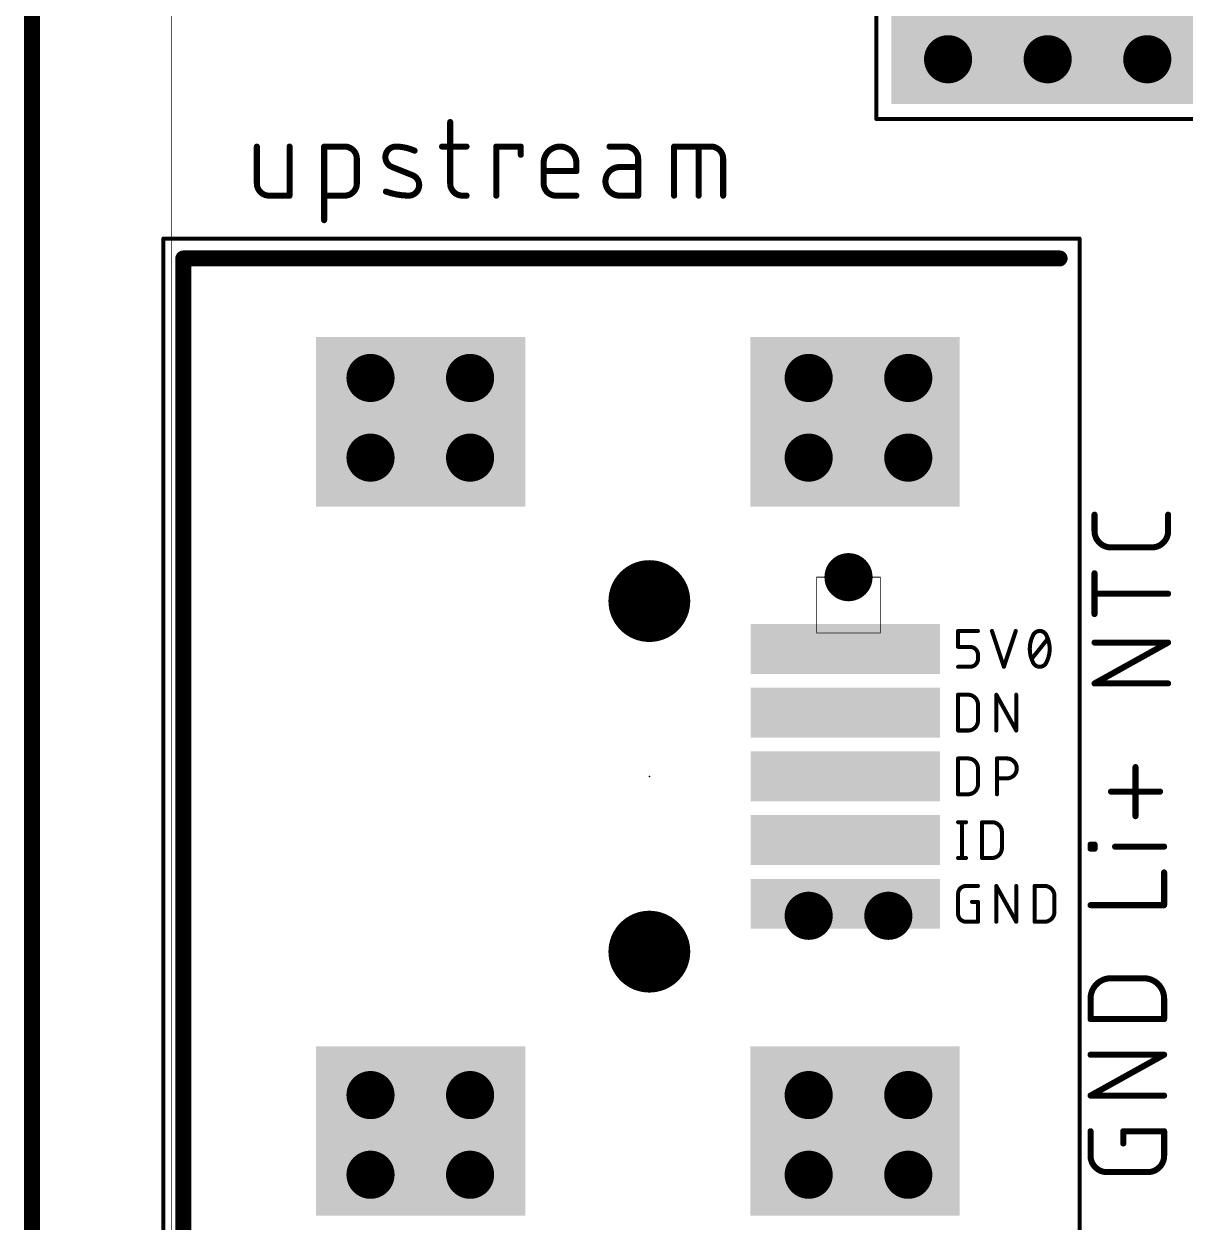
# Model space of a CAD drawing. Extents: x -59.9 to -20.9, y 122.9 to 183.1.
# Drawn here: x -59.85 to -45.28, y 147.41 to 162.44 of the extents above; entities that cross this region are included whole.
import ezdxf

# ---------------------------------------------------------------- set-up
doc = ezdxf.new("R2010")
doc.units = 0
for name, color, linetype in [('1', 12, 'CONTINUOUS'), ('18', 110, 'CONTINUOUS'), ('20', 31, 'CONTINUOUS'), ('21', 253, 'CONTINUOUS'), ('23', 53, 'CONTINUOUS'), ('29', 253, 'CONTINUOUS'), ('39', 12, 'CONTINUOUS')]:
    doc.layers.add(name, color=color, linetype=linetype)

# ---------------------------------------------------------------- blocks, each defined once
blk = doc.blocks.new('RECT')
blk.add_solid([(-0.5, -0.5), (0.5, -0.5), (-0.5, 0.5), (0.5, 0.5)])
blk = doc.blocks.new('ROUNDV')
at = {"const_width": 0.5}
blk.add_lwpolyline([(0, -0.25, 1), (0, 0.25, 1), (0, -0.25)], format="xyb", dxfattribs=at)

msp = doc.modelspace()

# ---------------------------------------------------------------- linework, layer by layer
at = {"layer": '1'}
for points, const_width in [([(-59.75, 123), (-59.75, 183)], 0.2), ([(-49.9, 155.5), (-49.1, 155.5)], 0.01), ([(-49.9, 154.8), (-49.9, 155.5)], 0.01), ([(-49.1, 155.5), (-49.1, 154.8)], 0.01), ([(-49.1, 154.8), (-49.9, 154.8)], 0.01)]:
    msp.add_lwpolyline(points, dxfattribs=dict(at, const_width=const_width))
at = {"layer": '1', "const_width": 0.005}
for points in [[(-49.9, 155.5025, 1), (-49.9, 155.4975)], [(-49.8975, 155.5, 1), (-49.9025, 155.5)], [(-49.0975, 155.5, 1), (-49.1025, 155.5)], [(-49.1, 155.4975, 1), (-49.1, 155.5025)], [(-49.9, 154.8025, 1), (-49.9, 154.7975)], [(-49.9025, 154.8, 1), (-49.8975, 154.8)], [(-49.1025, 154.8, 1), (-49.0975, 154.8)], [(-49.1, 154.7975, 1), (-49.1, 154.8025)]]:
    msp.add_lwpolyline(points, format="xyb", dxfattribs=at)
at = {"layer": '20', "const_width": 0.01}
msp.add_lwpolyline([(-58, 128), (-58, 178)], dxfattribs=at)
at = {"layer": '20'}
for centre in [(-52, 155.2), (-52, 150.8)]:
    msp.add_circle(centre, 0.45, dxfattribs=at)
at = {"layer": '21'}
for points, const_width in [([(-54.4997, 161.2119), (-54.4997, 160.4421)], 0.0762), ([(-56.9266, 160.904), (-56.9266, 160.4421)], 0.0762), ([(-56.516, 160.2881), (-56.516, 160.904)], 0.0762), ([(-56.0821, 159.9802), (-56.0821, 160.904)], 0.0762), ([(-56.0821, 160.904), (-55.8255, 160.904)], 0.0762), ([(-54.6024, 160.904), (-54.2945, 160.904)], 0.0762), ([(-53.9215, 160.2881), (-53.9215, 160.904)], 0.0762), ([(-53.9215, 160.904), (-53.6136, 160.904)], 0.0762), ([(-53.6136, 160.904), (-53.6136, 160.8013)], 0.0762), ([(-52.2945, 160.904), (-52.4998, 160.904)], 0.0762), ([(-51.6893, 160.2881), (-51.6893, 160.904)], 0.0762), ([(-51.6893, 160.904), (-51.2274, 160.904)], 0.0762), ([(-51.3813, 160.2881), (-51.3813, 160.904)], 0.0762), ([(-55.6715, 160.75), (-55.6715, 160.4421)], 0.0762), ([(-52.1406, 160.2881), (-52.1406, 160.75)], 0.0762), ([(-51.0734, 160.75), (-51.0734, 160.2881)], 0.0762), ([(-54.973, 160.5447), (-55.2296, 160.6474)], 0.0762), ([(-53.3266, 160.4421), (-53.3266, 160.6987)], 0.0762), ([(-52.916, 160.596), (-53.3266, 160.596)], 0.0762), ([(-52.916, 160.6987), (-52.916, 160.596)], 0.0762), ([(-52.1406, 160.6474), (-52.3715, 160.6474)], 0.0762), ([(-56.7726, 160.2881), (-56.516, 160.2881)], 0.0762), ([(-55.8255, 160.2881), (-56.0821, 160.2881)], 0.0762), ([(-54.3458, 160.2881), (-54.2945, 160.2881)], 0.0762), ([(-52.916, 160.2881), (-53.1726, 160.2881)], 0.0762), ([(-52.3715, 160.2881), (-52.1406, 160.2881)], 0.0762), ([(-57.85, 146.5), (-57.85, 159.5)], 0.2), ([(-57.85, 159.5), (-46.85, 159.5)], 0.2), ([(-46.4119, 156.0787), (-46.4119, 156.284)], 0.0762), ([(-45.4881, 156.284), (-45.4881, 156.0787)], 0.0762), ([(-45.6934, 155.8734), (-46.2066, 155.8734)], 0.0762), ([(-46.4119, 155.036), (-46.4119, 155.5492)], 0.0762), ([(-45.4881, 155.2926), (-46.4119, 155.2926)], 0.0762), ([(-48.1246, 154.625), (-48.1246, 154.8246)], 0.0508), ([(-48.1246, 154.8246), (-47.875, 154.8246)], 0.0508), ([(-47.6996, 154.8246), (-47.5498, 154.3754)], 0.0508), ([(-47.5498, 154.3754), (-47.4001, 154.8246)], 0.0508), ([(-47.1997, 154.4752), (-47, 154.7248)], 0.0508), ([(-47.9749, 154.625), (-48.1246, 154.625)], 0.0508), ([(-46.4119, 154.166), (-45.4881, 154.6792)], 0.0762), ([(-45.4881, 154.6792), (-46.4119, 154.6792)], 0.0762), ([(-47.875, 154.4752), (-47.875, 154.5251)], 0.0508), ([(-48.1246, 154.3754), (-47.9749, 154.3754)], 0.0508), ([(-45.4881, 154.166), (-46.4119, 154.166)], 0.0762), ([(-48.1246, 153.5754), (-48.1246, 154.0246)], 0.0508), ([(-48.1246, 154.0246), (-47.9998, 154.0246)], 0.0508), ([(-47.6446, 153.5754), (-47.6446, 154.0246)], 0.0508), ([(-47.6446, 154.0246), (-47.3951, 153.5754)], 0.0508), ([(-47.3951, 153.5754), (-47.3951, 154.0246)], 0.0508), ([(-47.875, 153.8998), (-47.875, 153.7002)], 0.0508), ([(-47.9998, 153.5754), (-48.1246, 153.5754)], 0.0508), ([(-48.1246, 152.7754), (-48.1246, 153.2246)], 0.0508), ([(-48.1246, 153.2246), (-47.9998, 153.2246)], 0.0508), ([(-47.637, 152.7754), (-47.637, 153.2246)], 0.0508), ([(-47.637, 153.2246), (-47.5123, 153.2246)], 0.0508), ([(-47.875, 153.0998), (-47.875, 152.9002)], 0.0508), ([(-45.8974, 152.5005), (-45.8974, 153.1164)], 0.0762), ([(-47.5123, 152.975), (-47.637, 152.975)], 0.0508), ([(-47.9998, 152.7754), (-48.1246, 152.7754)], 0.0508), ([(-45.5894, 152.8085), (-46.2053, 152.8085)], 0.0762), ([(-48.1246, 152.4246), (-48.0248, 152.4246)], 0.0508), ([(-48.0747, 152.4246), (-48.0747, 151.9754)], 0.0508), ([(-47.8245, 151.9754), (-47.8245, 152.4246)], 0.0508), ([(-47.8245, 152.4246), (-47.6997, 152.4246)], 0.0508), ([(-47.5749, 152.2998), (-47.5749, 152.1002)], 0.0508), ([(-46.4619, 152.0928), (-46.4619, 152.1441)], 0.0762), ([(-46.4619, 152.1441), (-46.4106, 152.1441)], 0.0762), ([(-46.4106, 152.1441), (-46.4106, 152.0928)], 0.0762), ([(-46.4106, 152.0928), (-46.4619, 152.0928)], 0.0762), ([(-45.5381, 152.1185), (-46.154, 152.1185)], 0.0762), ([(-48.1246, 151.9754), (-48.0248, 151.9754)], 0.0508), ([(-47.6997, 151.9754), (-47.8245, 151.9754)], 0.0508), ([(-45.5381, 151.3836), (-45.5381, 151.7942)], 0.0762), ([(-48.0248, 151.6246), (-47.875, 151.6246)], 0.0508), ([(-47.6446, 151.1754), (-47.6446, 151.6246)], 0.0508), ([(-47.6446, 151.6246), (-47.3951, 151.1754)], 0.0508), ([(-47.3951, 151.1754), (-47.3951, 151.6246)], 0.0508), ([(-47.1646, 151.1754), (-47.1646, 151.6246)], 0.0508), ([(-47.1646, 151.6246), (-47.0398, 151.6246)], 0.0508), ([(-48.1246, 151.2752), (-48.1246, 151.5248)], 0.0508), ([(-47.9499, 151.425), (-47.875, 151.425)], 0.0508), ([(-47.875, 151.425), (-47.875, 151.1754)], 0.0508), ([(-46.9151, 151.4998), (-46.9151, 151.3002)], 0.0508), ([(-46.4619, 151.3836), (-45.5381, 151.3836)], 0.0762), ([(-47.875, 151.1754), (-48.0248, 151.1754)], 0.0508), ([(-47.0398, 151.1754), (-47.1646, 151.1754)], 0.0508), ([(-46.2053, 150.4666), (-45.7947, 150.4666)], 0.0762), ([(-46.4619, 149.9534), (-46.4619, 150.21)], 0.0762), ([(-45.5381, 150.21), (-45.5381, 149.9534)], 0.0762), ([(-45.5381, 149.9534), (-46.4619, 149.9534)], 0.0762), ([(-46.4619, 148.9934), (-45.5381, 149.5066)], 0.0762), ([(-45.5381, 149.5066), (-46.4619, 149.5066)], 0.0762), ([(-45.5381, 148.9934), (-46.4619, 148.9934)], 0.0762), ([(-46.4619, 148.2387), (-46.4619, 148.5466)], 0.0762), ([(-46.0513, 148.3926), (-46.0513, 148.5466)], 0.0762), ([(-46.0513, 148.5466), (-45.5381, 148.5466)], 0.0762), ([(-45.5381, 148.5466), (-45.5381, 148.2387)], 0.0762), ([(-45.7434, 148.0334), (-46.2566, 148.0334)], 0.0762)]:
    msp.add_lwpolyline(points, dxfattribs=dict(at, const_width=const_width))
for points, const_width in [([(-54.4807, 161.2119, 1), (-54.5188, 161.2119)], 0.0381), ([(-56.9076, 160.904, 1), (-56.9457, 160.904)], 0.0381), ([(-56.497, 160.904, 1), (-56.5351, 160.904)], 0.0381), ([(-56.063, 160.904, 1), (-56.1011, 160.904)], 0.0381), ([(-56.0821, 160.923, 1), (-56.0821, 160.8849)], 0.0381), ([(-55.6715, 160.75, 0.4142), (-55.8255, 160.904)], 0.0762), ([(-55.8255, 160.923, 1), (-55.8255, 160.8849)], 0.0381), ([(-55.8255, 160.8849, 1), (-55.8255, 160.923)], 0.0381), ([(-55.1783, 160.904, 0.8318), (-55.2296, 160.6474)], 0.0762), ([(-54.9474, 160.8526, 0.1026), (-55.1783, 160.904)], 0.0762), ([(-55.178, 160.923, 1), (-55.1786, 160.8849)], 0.0381), ([(-55.1786, 160.8849, 1), (-55.178, 160.923)], 0.0381), ([(-54.9552, 160.8353, 1), (-54.9395, 160.87)], 0.0381), ([(-54.6024, 160.923, 1), (-54.6024, 160.8849)], 0.0381), ([(-54.2945, 160.8849, 1), (-54.2945, 160.923)], 0.0381), ([(-53.9025, 160.904, 1), (-53.9406, 160.904)], 0.0381), ([(-53.9215, 160.923, 1), (-53.9215, 160.8849)], 0.0381), ([(-53.5945, 160.904, 1), (-53.6326, 160.904)], 0.0381), ([(-53.6136, 160.8849, 1), (-53.6136, 160.923)], 0.0381), ([(-52.916, 160.6987, 1), (-53.3266, 160.6987)], 0.0762), ([(-52.4998, 160.923, 1), (-52.4998, 160.8849)], 0.0381), ([(-52.1406, 160.75, 0.4142), (-52.2945, 160.904)], 0.0762), ([(-52.2945, 160.923, 1), (-52.2945, 160.8849)], 0.0381), ([(-52.2945, 160.8849, 1), (-52.2945, 160.923)], 0.0381), ([(-51.6702, 160.904, 1), (-51.7083, 160.904)], 0.0381), ([(-51.6893, 160.923, 1), (-51.6893, 160.8849)], 0.0381), ([(-51.3623, 160.904, 1), (-51.4004, 160.904)], 0.0381), ([(-51.0734, 160.75, 0.4142), (-51.2274, 160.904)], 0.0762), ([(-51.2274, 160.923, 1), (-51.2274, 160.8849)], 0.0381), ([(-51.2274, 160.8849, 1), (-51.2274, 160.923)], 0.0381), ([(-55.6525, 160.75, 1), (-55.6906, 160.75)], 0.0381), ([(-55.6905, 160.75, 1), (-55.6525, 160.75)], 0.0381), ([(-53.6326, 160.8013, 1), (-53.5945, 160.8013)], 0.0381), ([(-52.1215, 160.75, 1), (-52.1596, 160.75)], 0.0381), ([(-52.1596, 160.75, 1), (-52.1215, 160.75)], 0.0381), ([(-51.0543, 160.75, 1), (-51.0924, 160.75)], 0.0381), ([(-51.0924, 160.75, 1), (-51.0543, 160.75)], 0.0381), ([(-55.2226, 160.665, 1), (-55.2367, 160.6297)], 0.0381), ([(-55.2367, 160.6297, 1), (-55.2225, 160.665)], 0.0381), ([(-53.3076, 160.6987, 1), (-53.3457, 160.6987)], 0.0381), ([(-53.3457, 160.6987, 1), (-53.3076, 160.6987)], 0.0381), ([(-53.3266, 160.6151, 1), (-53.3266, 160.577)], 0.0381), ([(-52.897, 160.6987, 1), (-52.9351, 160.6987)], 0.0381), ([(-52.9351, 160.6987, 1), (-52.897, 160.6987)], 0.0381), ([(-52.9351, 160.596, 1), (-52.897, 160.596)], 0.0381), ([(-52.916, 160.577, 1), (-52.916, 160.6151)], 0.0381), ([(-52.3715, 160.6474, 1), (-52.3715, 160.2881)], 0.0762), ([(-52.3715, 160.6664, 1), (-52.3715, 160.6283)], 0.0381), ([(-52.3715, 160.6283, 1), (-52.3715, 160.6664)], 0.0381), ([(-52.1406, 160.6283, 1), (-52.1406, 160.6664)], 0.0381), ([(-56.9076, 160.4421, 1), (-56.9457, 160.4421)], 0.0381), ([(-56.9457, 160.4421, 1), (-56.9076, 160.4421)], 0.0381), ([(-56.9266, 160.4421, 0.4142), (-56.7726, 160.2881)], 0.0762), ([(-55.8255, 160.2881, 0.4142), (-55.6715, 160.4421)], 0.0762), ([(-55.6525, 160.4421, 1), (-55.6906, 160.4421)], 0.0381), ([(-55.6906, 160.4421, 1), (-55.6525, 160.4421)], 0.0381), ([(-55.0243, 160.2881, 0.8318), (-54.973, 160.5447)], 0.0762), ([(-54.9659, 160.5624, 1), (-54.9801, 160.527)], 0.0381), ([(-54.9801, 160.527, 1), (-54.9659, 160.5624)], 0.0381), ([(-54.4997, 160.4421, 0.4142), (-54.3458, 160.2881)], 0.0762), ([(-54.4807, 160.4421, 1), (-54.5188, 160.4421)], 0.0381), ([(-54.5188, 160.4421, 1), (-54.4807, 160.4421)], 0.0381), ([(-53.3076, 160.4421, 1), (-53.3457, 160.4421)], 0.0381), ([(-53.3457, 160.4421, 1), (-53.3076, 160.4421)], 0.0381), ([(-53.3266, 160.4421, 0.4142), (-53.1726, 160.2881)], 0.0762), ([(-56.7726, 160.3072, 1), (-56.7726, 160.2691)], 0.0381), ([(-56.7726, 160.269, 1), (-56.7726, 160.3071)], 0.0381), ([(-56.5351, 160.2881, 1), (-56.497, 160.2881)], 0.0381), ([(-56.516, 160.2691, 1), (-56.516, 160.3072)], 0.0381), ([(-56.0821, 160.3072, 1), (-56.0821, 160.2691)], 0.0381), ([(-55.8255, 160.3072, 1), (-55.8255, 160.2691)], 0.0381), ([(-55.8255, 160.2691, 1), (-55.8255, 160.3072)], 0.0381), ([(-55.3066, 160.3394, 0.083), (-55.0243, 160.2881)], 0.0762), ([(-55.3002, 160.3573, 1), (-55.3131, 160.3215)], 0.0381), ([(-55.0241, 160.3071, 1), (-55.0246, 160.2691)], 0.0381), ([(-55.0246, 160.2691, 1), (-55.0241, 160.3071)], 0.0381), ([(-54.3458, 160.3072, 1), (-54.3458, 160.2691)], 0.0381), ([(-54.3458, 160.269, 1), (-54.3458, 160.3071)], 0.0381), ([(-54.2945, 160.2691, 1), (-54.2945, 160.3072)], 0.0381), ([(-53.9406, 160.2881, 1), (-53.9025, 160.2881)], 0.0381), ([(-53.1726, 160.3072, 1), (-53.1726, 160.2691)], 0.0381), ([(-53.1726, 160.2691, 1), (-53.1726, 160.3072)], 0.0381), ([(-52.916, 160.2691, 1), (-52.916, 160.3072)], 0.0381), ([(-52.3715, 160.3072, 1), (-52.3715, 160.2691)], 0.0381), ([(-52.3715, 160.269, 1), (-52.3715, 160.3071)], 0.0381), ([(-52.1596, 160.2881, 1), (-52.1215, 160.2881)], 0.0381), ([(-52.1406, 160.2691, 1), (-52.1406, 160.3072)], 0.0381), ([(-51.7083, 160.2881, 1), (-51.6702, 160.2881)], 0.0381), ([(-51.4004, 160.2881, 1), (-51.3623, 160.2881)], 0.0381), ([(-51.0924, 160.2881, 1), (-51.0543, 160.2881)], 0.0381), ([(-56.1011, 159.9802, 1), (-56.063, 159.9802)], 0.0381), ([(-57.8, 159.5, 1), (-57.9, 159.5)], 0.1), ([(-57.85, 159.55, 1), (-57.85, 159.45)], 0.1), ([(-46.85, 159.45, 1), (-46.85, 159.55)], 0.1), ([(-46.3929, 156.284, 1), (-46.431, 156.284)], 0.0381), ([(-45.4691, 156.284, 1), (-45.5072, 156.284)], 0.0381), ([(-46.4119, 156.0787, 0.4142), (-46.2066, 155.8734)], 0.0762), ([(-46.3929, 156.0787, 1), (-46.4309, 156.0787)], 0.0381), ([(-46.431, 156.0787, 1), (-46.3929, 156.0787)], 0.0381), ([(-45.6934, 155.8734, 0.4142), (-45.4881, 156.0787)], 0.0762), ([(-45.4691, 156.0787, 1), (-45.5072, 156.0787)], 0.0381), ([(-45.5072, 156.0787, 1), (-45.4691, 156.0787)], 0.0381), ([(-46.2066, 155.8925, 1), (-46.2066, 155.8544)], 0.0381), ([(-46.2066, 155.8544, 1), (-46.2066, 155.8925)], 0.0381), ([(-45.6934, 155.8925, 1), (-45.6934, 155.8544)], 0.0381), ([(-45.6934, 155.8544, 1), (-45.6934, 155.8925)], 0.0381), ([(-46.3929, 155.5492, 1), (-46.431, 155.5492)], 0.0381), ([(-46.4119, 155.3116, 1), (-46.4119, 155.2735)], 0.0381), ([(-45.4881, 155.2735, 1), (-45.4881, 155.3116)], 0.0381), ([(-46.431, 155.036, 1), (-46.3929, 155.036)], 0.0381), ([(-48.1119, 154.8246, 1), (-48.1373, 154.8246)], 0.0254), ([(-48.1246, 154.8373, 1), (-48.1246, 154.8119)], 0.0254), ([(-47.875, 154.8119, 1), (-47.875, 154.8373)], 0.0254), ([(-47.6875, 154.8286, 1), (-47.7116, 154.8206)], 0.0254), ([(-47.388, 154.8206, 1), (-47.4121, 154.8286)], 0.0254), ([(-47.1872, 154.7622, 0.1139), (-47.2246, 154.6)], 0.0508), ([(-47.0998, 154.8246, 0.3205), (-47.1872, 154.7622)], 0.0508), ([(-47.1992, 154.7663, 1), (-47.1752, 154.7581)], 0.0254), ([(-47.1758, 154.7566, 1), (-47.1986, 154.7678)], 0.0254), ([(-47.0125, 154.7622, 0.3205), (-47.0998, 154.8246)], 0.0508), ([(-47.0998, 154.8373, 1), (-47.0998, 154.8119)], 0.0254), ([(-47.0998, 154.8119, 1), (-47.0998, 154.8373)], 0.0254), ([(-46.9751, 154.6, 0.1139), (-47.0125, 154.7622)], 0.0508), ([(-47.0011, 154.7678, 1), (-47.0239, 154.7566)], 0.0254), ([(-47.0245, 154.7581, 1), (-47.0005, 154.7663)], 0.0254), ([(-46.9901, 154.7168, 1), (-47.0099, 154.7327)], 0.0254), ([(-48.1246, 154.6377, 1), (-48.1246, 154.6123)], 0.0254), ([(-48.1373, 154.625, 1), (-48.1119, 154.625)], 0.0254), ([(-47.875, 154.5251, 0.4142), (-47.9749, 154.625)], 0.0508), ([(-47.9749, 154.6376, 1), (-47.9749, 154.6123)], 0.0254), ([(-47.9749, 154.6123, 1), (-47.9749, 154.6377)], 0.0254), ([(-47.2246, 154.6, 0.1139), (-47.1872, 154.4378)], 0.0508), ([(-47.2119, 154.6, 1), (-47.2373, 154.6)], 0.0254), ([(-47.2373, 154.6, 1), (-47.2119, 154.6)], 0.0254), ([(-47.0125, 154.4378, 0.1139), (-46.9751, 154.6)], 0.0508), ([(-46.9624, 154.6, 1), (-46.9878, 154.6)], 0.0254), ([(-46.9878, 154.6, 1), (-46.9624, 154.6)], 0.0254), ([(-46.4119, 154.6983, 1), (-46.4119, 154.6602)], 0.0381), ([(-45.4788, 154.6626, 1), (-45.4974, 154.6959)], 0.0381), ([(-45.4881, 154.6602, 1), (-45.4881, 154.6983)], 0.0381), ([(-47.9749, 154.3754, 0.4142), (-47.875, 154.4752)], 0.0508), ([(-47.8623, 154.5251, 1), (-47.8877, 154.5251)], 0.0254), ([(-47.8877, 154.5251, 1), (-47.8623, 154.5251)], 0.0254), ([(-47.8623, 154.4752, 1), (-47.8877, 154.4752)], 0.0254), ([(-47.8877, 154.4752, 1), (-47.8623, 154.4752)], 0.0254), ([(-47.2096, 154.4832, 1), (-47.1897, 154.4673)], 0.0254), ([(-47.1872, 154.4378, 0.3205), (-47.0998, 154.3754)], 0.0508), ([(-47.1752, 154.4419, 1), (-47.1992, 154.4337)], 0.0254), ([(-47.1986, 154.4322, 1), (-47.1758, 154.4434)], 0.0254), ([(-47.0998, 154.3754, 0.3204), (-47.0125, 154.4378)], 0.0508), ([(-47.0239, 154.4434, 1), (-47.0011, 154.4322)], 0.0254), ([(-47.0005, 154.4337, 1), (-47.0245, 154.4419)], 0.0254), ([(-48.1246, 154.3881, 1), (-48.1246, 154.3627)], 0.0254), ([(-47.9749, 154.3881, 1), (-47.9749, 154.3627)], 0.0254), ([(-47.9749, 154.3627, 1), (-47.9749, 154.3881)], 0.0254), ([(-47.5619, 154.3794, 1), (-47.5378, 154.3714)], 0.0254), ([(-47.5619, 154.3714, 1), (-47.5378, 154.3794)], 0.0254), ([(-47.0998, 154.3881, 1), (-47.0998, 154.3627)], 0.0254), ([(-47.0998, 154.3627, 1), (-47.0998, 154.3881)], 0.0254), ([(-46.4119, 154.185, 1), (-46.4119, 154.1469)], 0.0381), ([(-46.4212, 154.1826, 1), (-46.4026, 154.1493)], 0.0381), ([(-45.4881, 154.1469, 1), (-45.4881, 154.185)], 0.0381), ([(-48.1119, 154.0246, 1), (-48.1373, 154.0246)], 0.0254), ([(-48.1246, 154.0373, 1), (-48.1246, 154.0119)], 0.0254), ([(-47.875, 153.8998, 0.4142), (-47.9998, 154.0246)], 0.0508), ([(-47.9998, 154.0373, 1), (-47.9998, 154.0119)], 0.0254), ([(-47.9998, 154.0119, 1), (-47.9998, 154.0373)], 0.0254), ([(-47.6319, 154.0246, 1), (-47.6573, 154.0246)], 0.0254), ([(-47.6335, 154.0308, 1), (-47.6557, 154.0184)], 0.0254), ([(-47.3824, 154.0246, 1), (-47.4078, 154.0246)], 0.0254), ([(-47.8623, 153.8998, 1), (-47.8877, 153.8998)], 0.0254), ([(-47.8877, 153.8998, 1), (-47.8623, 153.8998)], 0.0254), ([(-47.9998, 153.5754, 0.4142), (-47.875, 153.7002)], 0.0508), ([(-47.8623, 153.7002, 1), (-47.8877, 153.7002)], 0.0254), ([(-47.8877, 153.7002, 1), (-47.8623, 153.7002)], 0.0254), ([(-48.1246, 153.5881, 1), (-48.1246, 153.5627)], 0.0254), ([(-48.1373, 153.5754, 1), (-48.1119, 153.5754)], 0.0254), ([(-47.9998, 153.5881, 1), (-47.9998, 153.5627)], 0.0254), ([(-47.9998, 153.5627, 1), (-47.9998, 153.5881)], 0.0254), ([(-47.6573, 153.5754, 1), (-47.6319, 153.5754)], 0.0254), ([(-47.4078, 153.5754, 1), (-47.3824, 153.5754)], 0.0254), ([(-47.4062, 153.5692, 1), (-47.3839, 153.5816)], 0.0254), ([(-48.1119, 153.2246, 1), (-48.1373, 153.2246)], 0.0254), ([(-48.1246, 153.2373, 1), (-48.1246, 153.2119)], 0.0254), ([(-47.875, 153.0998, 0.4142), (-47.9998, 153.2246)], 0.0508), ([(-47.9998, 153.2373, 1), (-47.9998, 153.2119)], 0.0254), ([(-47.9998, 153.2119, 1), (-47.9998, 153.2373)], 0.0254), ([(-47.6243, 153.2246, 1), (-47.6497, 153.2246)], 0.0254), ([(-47.637, 153.2373, 1), (-47.637, 153.2119)], 0.0254), ([(-47.5123, 152.975, 1), (-47.5123, 153.2246)], 0.0508), ([(-47.5123, 153.2373, 1), (-47.5123, 153.2119)], 0.0254), ([(-47.5123, 153.2119, 1), (-47.5123, 153.2373)], 0.0254), ([(-47.8623, 153.0998, 1), (-47.8877, 153.0998)], 0.0254), ([(-47.8877, 153.0998, 1), (-47.8623, 153.0998)], 0.0254), ([(-45.8783, 153.1164, 1), (-45.9164, 153.1164)], 0.0381), ([(-47.9998, 152.7754, 0.4142), (-47.875, 152.9002)], 0.0508), ([(-47.8623, 152.9002, 1), (-47.8877, 152.9002)], 0.0254), ([(-47.637, 152.9877, 1), (-47.637, 152.9623)], 0.0254), ([(-47.5123, 152.9877, 1), (-47.5123, 152.9623)], 0.0254), ([(-47.5123, 152.9623, 1), (-47.5123, 152.9877)], 0.0254), ([(-48.1246, 152.7881, 1), (-48.1246, 152.7627)], 0.0254), ([(-48.1373, 152.7754, 1), (-48.1119, 152.7754)], 0.0254), ([(-47.9998, 152.7881, 1), (-47.9998, 152.7627)], 0.0254), ([(-47.9998, 152.7627, 1), (-47.9998, 152.7881)], 0.0254), ([(-47.8877, 152.9002, 1), (-47.8623, 152.9002)], 0.0254), ([(-47.6497, 152.7754, 1), (-47.6243, 152.7754)], 0.0254), ([(-46.2053, 152.8275, 1), (-46.2053, 152.7894)], 0.0381), ([(-45.5894, 152.7894, 1), (-45.5894, 152.8275)], 0.0381), ([(-45.9164, 152.5005, 1), (-45.8783, 152.5005)], 0.0381), ([(-48.1246, 152.4373, 1), (-48.1246, 152.4119)], 0.0254), ([(-48.062, 152.4246, 1), (-48.0874, 152.4246)], 0.0254), ([(-48.0248, 152.4119, 1), (-48.0248, 152.4373)], 0.0254), ([(-47.8118, 152.4246, 1), (-47.8372, 152.4246)], 0.0254), ([(-47.8245, 152.4373, 1), (-47.8245, 152.4119)], 0.0254), ([(-47.5749, 152.2998, 0.4142), (-47.6997, 152.4246)], 0.0508), ([(-47.6997, 152.4373, 1), (-47.6997, 152.4119)], 0.0254), ([(-47.6997, 152.4119, 1), (-47.6997, 152.4373)], 0.0254), ([(-47.5622, 152.2998, 1), (-47.5876, 152.2998)], 0.0254), ([(-47.5876, 152.2998, 1), (-47.5622, 152.2998)], 0.0254), ([(-46.4619, 152.1632, 1), (-46.4619, 152.1251)], 0.0381), ([(-46.4428, 152.1441, 1), (-46.4809, 152.1441)], 0.0381), ([(-46.3915, 152.1441, 1), (-46.4296, 152.1441)], 0.0381), ([(-46.4106, 152.1251, 1), (-46.4106, 152.1632)], 0.0381), ([(-47.6997, 151.9754, 0.4142), (-47.5749, 152.1002)], 0.0508), ([(-47.5622, 152.1002, 1), (-47.5876, 152.1002)], 0.0254), ([(-47.5876, 152.1002, 1), (-47.5622, 152.1002)], 0.0254), ([(-46.4619, 152.1119, 1), (-46.4619, 152.0738)], 0.0381), ([(-46.4809, 152.0928, 1), (-46.4428, 152.0928)], 0.0381), ([(-46.4296, 152.0928, 1), (-46.3915, 152.0928)], 0.0381), ([(-46.4106, 152.0738, 1), (-46.4106, 152.1119)], 0.0381), ([(-46.154, 152.1375, 1), (-46.154, 152.0994)], 0.0381), ([(-45.5381, 152.0994, 1), (-45.5381, 152.1375)], 0.0381), ([(-48.1246, 151.9881, 1), (-48.1246, 151.9627)], 0.0254), ([(-48.0874, 151.9754, 1), (-48.062, 151.9754)], 0.0254), ([(-48.0248, 151.9627, 1), (-48.0248, 151.9881)], 0.0254), ([(-47.8245, 151.9881, 1), (-47.8245, 151.9627)], 0.0254), ([(-47.8372, 151.9754, 1), (-47.8118, 151.9754)], 0.0254), ([(-47.6997, 151.9881, 1), (-47.6997, 151.9627)], 0.0254), ([(-47.6997, 151.9627, 1), (-47.6997, 151.9881)], 0.0254), ([(-45.5191, 151.7942, 1), (-45.5572, 151.7942)], 0.0381), ([(-48.0248, 151.6246, 0.4142), (-48.1246, 151.5248)], 0.0508), ([(-48.0248, 151.6373, 1), (-48.0248, 151.6119)], 0.0254), ([(-48.0248, 151.6119, 1), (-48.0248, 151.6373)], 0.0254), ([(-47.875, 151.6119, 1), (-47.875, 151.6373)], 0.0254), ([(-47.6319, 151.6246, 1), (-47.6573, 151.6246)], 0.0254), ([(-47.6335, 151.6308, 1), (-47.6557, 151.6184)], 0.0254), ([(-47.3824, 151.6246, 1), (-47.4078, 151.6246)], 0.0254), ([(-47.1519, 151.6246, 1), (-47.1773, 151.6246)], 0.0254), ([(-47.1646, 151.6373, 1), (-47.1646, 151.6119)], 0.0254), ([(-46.9151, 151.4998, 0.4142), (-47.0398, 151.6246)], 0.0508), ([(-47.0398, 151.6373, 1), (-47.0398, 151.6119)], 0.0254), ([(-47.0398, 151.6119, 1), (-47.0398, 151.6373)], 0.0254), ([(-48.1119, 151.5248, 1), (-48.1373, 151.5248)], 0.0254), ([(-48.1373, 151.5248, 1), (-48.1119, 151.5248)], 0.0254), ([(-47.9499, 151.4377, 1), (-47.9499, 151.4123)], 0.0254), ([(-47.8623, 151.425, 1), (-47.8877, 151.425)], 0.0254), ([(-47.875, 151.4123, 1), (-47.875, 151.4377)], 0.0254), ([(-46.9024, 151.4998, 1), (-46.9278, 151.4998)], 0.0254), ([(-46.9277, 151.4998, 1), (-46.9024, 151.4998)], 0.0254), ([(-46.4619, 151.4026, 1), (-46.4619, 151.3646)], 0.0381), ([(-45.5381, 151.3646, 1), (-45.5381, 151.4026)], 0.0381), ([(-48.1246, 151.2752, 0.4142), (-48.0248, 151.1754)], 0.0508), ([(-48.1119, 151.2752, 1), (-48.1373, 151.2752)], 0.0254), ([(-48.1373, 151.2752, 1), (-48.1119, 151.2752)], 0.0254), ([(-47.0398, 151.1754, 0.4142), (-46.9151, 151.3002)], 0.0508), ([(-46.9024, 151.3002, 1), (-46.9278, 151.3002)], 0.0254), ([(-46.9278, 151.3002, 1), (-46.9024, 151.3002)], 0.0254), ([(-45.5572, 151.3836, 1), (-45.5191, 151.3836)], 0.0381), ([(-48.0248, 151.1881, 1), (-48.0248, 151.1627)], 0.0254), ([(-48.0248, 151.1627, 1), (-48.0248, 151.1881)], 0.0254), ([(-47.8877, 151.1754, 1), (-47.8623, 151.1754)], 0.0254), ([(-47.875, 151.1627, 1), (-47.875, 151.1881)], 0.0254), ([(-47.6573, 151.1754, 1), (-47.6319, 151.1754)], 0.0254), ([(-47.4078, 151.1754, 1), (-47.3824, 151.1754)], 0.0254), ([(-47.4062, 151.1692, 1), (-47.3839, 151.1816)], 0.0254), ([(-47.1646, 151.1881, 1), (-47.1646, 151.1627)], 0.0254), ([(-47.1773, 151.1754, 1), (-47.1519, 151.1754)], 0.0254), ([(-47.0398, 151.1881, 1), (-47.0398, 151.1627)], 0.0254), ([(-47.0398, 151.1627, 1), (-47.0398, 151.1881)], 0.0254), ([(-46.2053, 150.4666, 0.4142), (-46.4619, 150.21)], 0.0762), ([(-46.2053, 150.4857, 1), (-46.2053, 150.4476)], 0.0381), ([(-46.2053, 150.4476, 1), (-46.2053, 150.4857)], 0.0381), ([(-45.7947, 150.4857, 1), (-45.7947, 150.4476)], 0.0381), ([(-45.5381, 150.21, 0.4142), (-45.7947, 150.4666)], 0.0762), ([(-45.7947, 150.4476, 1), (-45.7947, 150.4857)], 0.0381), ([(-46.4428, 150.21, 1), (-46.4809, 150.21)], 0.0381), ([(-46.4809, 150.21, 1), (-46.4428, 150.21)], 0.0381), ([(-45.5191, 150.21, 1), (-45.5572, 150.21)], 0.0381), ([(-45.5571, 150.21, 1), (-45.519, 150.21)], 0.0381), ([(-46.4619, 149.9724, 1), (-46.4619, 149.9343)], 0.0381), ([(-46.4809, 149.9534, 1), (-46.4428, 149.9534)], 0.0381), ([(-45.5572, 149.9534, 1), (-45.5191, 149.9534)], 0.0381), ([(-45.5381, 149.9343, 1), (-45.5381, 149.9724)], 0.0381), ([(-46.4619, 149.5257, 1), (-46.4619, 149.4876)], 0.0381), ([(-45.5288, 149.49, 1), (-45.5474, 149.5233)], 0.0381), ([(-45.5381, 149.4876, 1), (-45.5381, 149.5257)], 0.0381), ([(-46.4619, 149.0124, 1), (-46.4619, 148.9743)], 0.0381), ([(-46.4712, 149.01, 1), (-46.4526, 148.9767)], 0.0381), ([(-45.5381, 148.9743, 1), (-45.5381, 149.0124)], 0.0381), ([(-46.4428, 148.5466, 1), (-46.4809, 148.5466)], 0.0381), ([(-46.0323, 148.5466, 1), (-46.0704, 148.5466)], 0.0381), ([(-46.0513, 148.5657, 1), (-46.0513, 148.5276)], 0.0381), ([(-45.5191, 148.5466, 1), (-45.5572, 148.5466)], 0.0381), ([(-45.5381, 148.5276, 1), (-45.5381, 148.5657)], 0.0381), ([(-46.0704, 148.3926, 1), (-46.0323, 148.3926)], 0.0381), ([(-46.4619, 148.2387, 0.4142), (-46.2566, 148.0334)], 0.0762), ([(-46.4429, 148.2387, 1), (-46.4809, 148.2387)], 0.0381), ([(-46.4809, 148.2387, 1), (-46.4428, 148.2387)], 0.0381), ([(-45.7434, 148.0334, 0.4142), (-45.5381, 148.2387)], 0.0762), ([(-45.5191, 148.2387, 1), (-45.5572, 148.2387)], 0.0381), ([(-45.5572, 148.2387, 1), (-45.5191, 148.2387)], 0.0381), ([(-46.2566, 148.0524, 1), (-46.2566, 148.0143)], 0.0381), ([(-46.2566, 148.0143, 1), (-46.2566, 148.0524)], 0.0381), ([(-45.7434, 148.0524, 1), (-45.7434, 148.0143)], 0.0381), ([(-45.7434, 148.0143, 1), (-45.7434, 148.0524)], 0.0381)]:
    msp.add_lwpolyline(points, format="xyb", dxfattribs=dict(at, const_width=const_width))
at = {"layer": '23'}
msp.add_point((-52, 153), dxfattribs=at)
at = {"layer": '29', "const_width": 0.5135}
for points in [[(-52, 154.9433, 1), (-52, 155.4568, 1), (-52, 154.9433)], [(-52, 150.5433, 1), (-52, 151.0568, 1), (-52, 150.5433)]]:
    msp.add_lwpolyline(points, format="xyb", dxfattribs=at)
at = {"layer": '39', "const_width": 0.05}
for points in [[(-49.15, 161.25), (-49.15, 163.15)], [(-42.5, 161.25), (-49.15, 161.25)], [(-58.1, 146.25), (-58.1, 159.75)], [(-58.1, 159.75), (-46.6, 159.75)], [(-46.6, 159.75), (-46.6, 146.25)]]:
    msp.add_lwpolyline(points, dxfattribs=at)
at = {"layer": '39', "const_width": 0.025}
for points in [[(-49.15, 161.2625, 1), (-49.15, 161.2375)], [(-49.1625, 161.25, 1), (-49.1375, 161.25)], [(-58.0875, 159.75, 1), (-58.1125, 159.75)], [(-58.1, 159.7625, 1), (-58.1, 159.7375)], [(-46.5875, 159.75, 1), (-46.6125, 159.75)], [(-46.6, 159.7375, 1), (-46.6, 159.7625)]]:
    msp.add_lwpolyline(points, format="xyb", dxfattribs=at)

# ---------------------------------------------------------------- block references
at = {"layer": '1'}
for p, xscale, yscale, rotation in [((-46.4, 162.75), 2.5, 5, 270), ((-54.87, 157.45), 2, 2.5, 90), ((-49.42, 157.45), 2, 2.5, 90), ((-49.54, 154.6), 0.5, 2.25, 90), ((-49.54, 153.8), 0.5, 2.25, 90), ((-49.54, 153), 0.5, 2.25, 90), ((-49.54, 152.2), 0.5, 2.25, 90), ((-49.54, 151.4), 0.5, 2.25, 90), ((-54.87, 148.55), 2, 2.5, 90), ((-49.42, 148.55), 2, 2.5, 90)]:
    msp.add_blockref('RECT', p, dxfattribs=dict(at, xscale=xscale, yscale=yscale, rotation=rotation))
at = {"layer": '18', "xscale": 0.604, "yscale": 0.604}
for p in [(-48.25, 162), (-48.25, 162), (-47, 162), (-47, 162), (-45.75, 162), (-45.75, 162), (-55.5, 158), (-55.5, 158), (-54.25, 158), (-54.25, 158), (-50, 158), (-50, 158), (-48.75, 158), (-48.75, 158), (-55.5, 157), (-55.5, 157), (-54.25, 157), (-54.25, 157), (-50, 157), (-50, 157), (-48.75, 157), (-48.75, 157), (-49.5, 155.5), (-49.5, 155.5), (-50, 151.25), (-50, 151.25), (-49, 151.25), (-49, 151.25), (-55.5, 149), (-55.5, 149), (-54.25, 149), (-54.25, 149), (-50, 149), (-50, 149), (-48.75, 149), (-48.75, 149), (-55.5, 148), (-55.5, 148), (-54.25, 148), (-54.25, 148), (-50, 148), (-50, 148), (-48.75, 148), (-48.75, 148)]:
    msp.add_blockref('ROUNDV', p, dxfattribs=at)
at = {"layer": '29'}
for p, xscale, yscale, rotation in [((-46.4, 162.75), 2.627, 5.127, 270), ((-54.87, 157.45), 2.127, 2.627, 90), ((-49.42, 157.45), 2.127, 2.627, 90), ((-49.54, 154.6), 0.627, 2.377, 90), ((-49.54, 153.8), 0.627, 2.377, 90), ((-49.54, 153), 0.627, 2.377, 90), ((-49.54, 152.2), 0.627, 2.377, 90), ((-49.54, 151.4), 0.627, 2.377, 90), ((-54.87, 148.55), 2.127, 2.627, 90), ((-49.42, 148.55), 2.127, 2.627, 90)]:
    msp.add_blockref('RECT', p, dxfattribs=dict(at, xscale=xscale, yscale=yscale, rotation=rotation))

doc.saveas('drawing.dxf')
